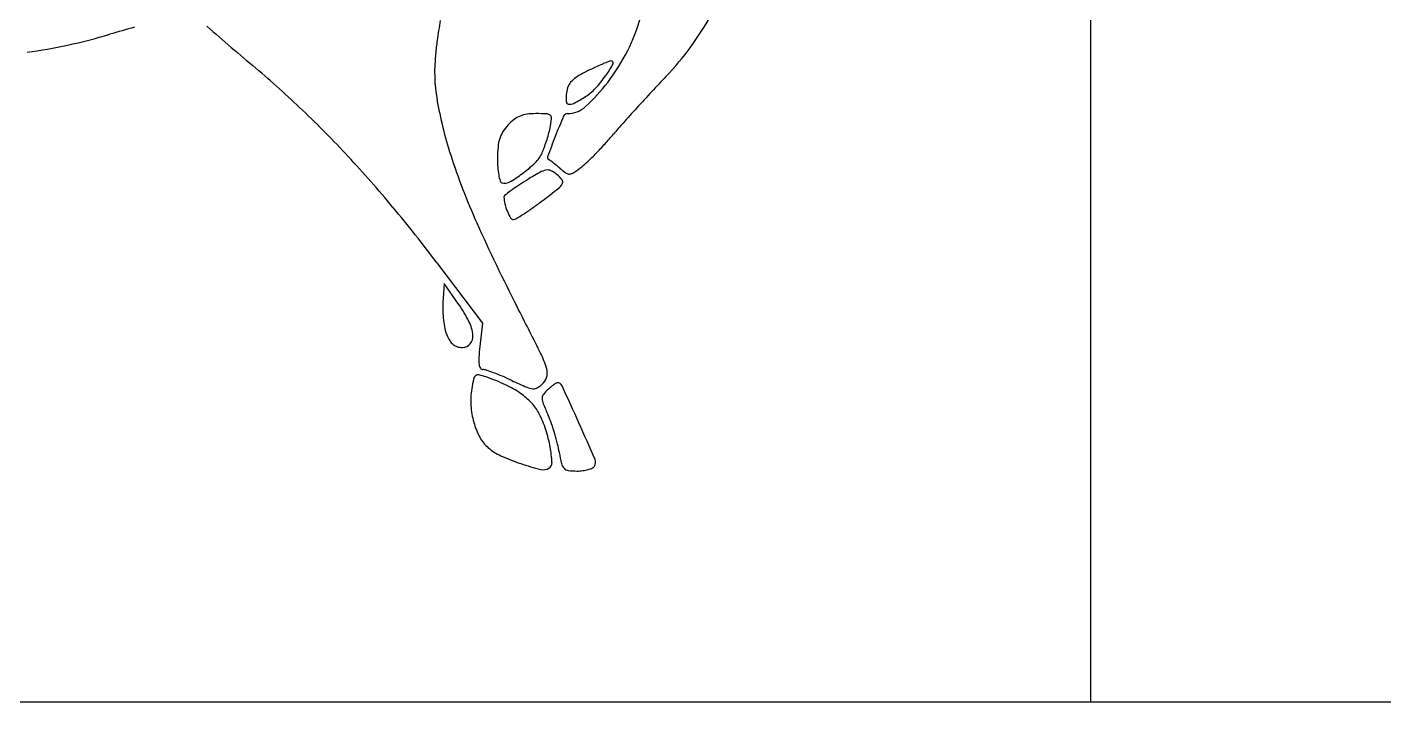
# Model space of a CAD drawing. Header units: millimetres. Extents: x 56222 to 3066687, y -650199 to -121287.
# Drawn here: x 141914.314 to 141918.156, y -185302.843 to -185300.932 of the extents above; entities that cross this region are included whole.
import ezdxf

# ---------------------------------------------------------------- set-up
doc = ezdxf.new("R2010")
doc.units = ezdxf.units.MM
doc.header["$MEASUREMENT"] = 0
doc.layers.add('$TD_AUDIT_GENERATED_(A0BDF17)', color=32, linetype='Continuous', lineweight=30)

msp = doc.modelspace()

# ---------------------------------------------------------------- linework, layer by layer
at = {"layer": '$TD_AUDIT_GENERATED_(A0BDF17)', "linetype": 'Continuous', "lineweight": 25, "ltscale": 2}
for p, q in [((141917.3259, -185271.9222, 0.5173), (141917.3259, -185302.8425, 0.5173)), ((141915.4744, -185301.5995, 0.5173), (141915.6034, -185301.7705, 0.5173)), ((141915.4953, -185301.6581, 0.5173), (141915.4914, -185301.7129, 0.5173)), ((141915.5359, -185301.7166, 0.5173), (141915.4953, -185301.6581, 0.5173)), ((141915.6034, -185301.7705, 0.5173), (141915.5961, -185301.8361, 0.5173)), ((141911.0093, -185302.8425, 0.5173), (141946.0105, -185302.8425, 0.5173)), ((141915.3259, -185302.8425, 0.5173), (141927.5099, -185302.8425, 0.5173))]:
    msp.add_line(p, q, dxfattribs=at)
for centre, radius, start, end in [((141915.5239, -185300.4963, 0.5173), 0.8308, 323.7683, 331.3563), ((141915.8161, -185305.2197, 0.5173), 4.4515, 105.6095, 106.5514), ((141921.8756, -185292.8268, 0.5173), 10.7425, 228.96546, 229.93742), ((141920.8889, -185301.7267, 0.5173), 5.4662, 171.4433, 172.044), ((141915.5981, -185300.7852, 0.5173), 0.4682, 332.8756, 345.1061), ((141914.0758, -185299.3639, 0.5173), 1.6574, 282.2895, 286.5513), ((141916.658, -185301.1354, 0.5173), 1.1942, 172.044, 173.9013), ((141914.1477, -185299.6937, 0.5173), 1.3198, 277.2338, 282.2895), ((141915.9333, -185301.058, 0.5173), 0.4654, 173.9013, 189.7992), ((141915.4769, -185300.7231, 0.5173), 0.6044, 322.7767, 332.8757), ((141915.4979, -185300.4772, 0.5173), 0.863, 316.3939, 323.7683), ((141913.1819, -185303.1646, 0.5173), 2.7648, 46.255, 49.9375), ((141916.0621, -185301.3854, 0.5173), 0.3664, 116.0342, 121.0328), ((141916.3877, -185302.0519, 0.5173), 1.1081, 114.7597, 116.0342), ((141916.2353, -185301.7215, 0.5173), 0.7442, 113.0423, 114.7597), ((141916.2854, -185301.8391, 0.5173), 0.8721, 111.819, 113.0423), ((141915.7217, -185300.9035, 0.5173), 0.2845, 324.2807, 332.1212), ((141915.9692, -185301.0495, 0.5173), 0.0215, 94.1834, 111.819), ((141915.9681, -185301.0338, 0.5173), 0.00579, 332.1213, 94.1834), ((141915.8921, -185301.1202, 0.5173), 0.0503, 135.729, 156.0873), ((141915.9175, -185301.145, 0.5173), 0.0858, 121.0329, 135.7291), ((141915.5484, -185300.7774, 0.5173), 0.5146, 312.4217, 322.7768), ((141915.6435, -185300.8472, 0.5173), 0.3809, 317.1968, 324.2807), ((141919.514, -185304.3025, 0.5173), 4.6833, 136.3939, 137.1071), ((141915.9774, -185301.1337, 0.5173), 0.1371, 173.4165, 183.5646), ((141915.9031, -185301.1251, 0.5173), 0.0623, 156.0872, 173.4166), ((141915.5533, -185300.5769, 0.5173), 0.6493, 298.3886, 301.7679), ((141915.8245, -185301.0148, 0.5173), 0.1342, 301.7679, 317.1968), ((141920.668, -185305.3746, 0.5173), 6.2585, 137.10721, 137.68108), ((141912.877, -185303.4831, 0.5173), 3.2058, 42.9595, 46.2551), ((141916.6065, -185300.9417, 0.5173), 1.1486, 189.7992, 197.8954), ((141915.8493, -185301.1416, 0.5173), 0.00877, 183.5646, 258.5099), ((141915.8442, -185301.1011, 0.5173), 0.0761, 269.9978, 312.4217), ((141915.8518, -185301.1293, 0.5173), 0.0214, 258.5098, 298.3886), ((141920.2704, -185305.0126, 0.5173), 5.7208, 137.6811, 138.2611), ((141915.7672, -185301.2945, 0.5173), 0.125, 136.7859, 147.7268), ((141915.7689, -185301.2961, 0.5173), 0.1274, 126.6708, 136.7859), ((141915.739, -185301.2559, 0.5173), 0.0773, 111.9697, 126.6709), ((141915.7418, -185301.2628, 0.5173), 0.0847, 98.0424, 111.9697), ((141915.7546, -185301.3537, 0.5173), 0.1765, 89.9977, 98.0424), ((141915.7546, -185301.8165, 0.5173), 0.6393, 87.1624, 89.9977), ((141915.7855, -185301.1929, 0.5173), 0.0149, 44.7598, 87.1625), ((141915.4649, -185301.1485, 0.5173), 0.3371, 348.1461, 352.6286), ((141915.7881, -185301.1903, 0.5173), 0.0113, 352.6287, 44.7598), ((141917.6621, -185301.9718, 0.5173), 1.9912, 156.7062, 158.4865), ((141915.8442, -185301.1892, 0.5173), 0.012, 89.9977, 156.7062), ((141917.2096, -185302.2817, 0.5173), 1.6188, 138.2611, 139.7455), ((141915.763, -185301.2823, 0.5173), 0.1161, 162.4198, 174.5389), ((141915.7328, -185301.2728, 0.5173), 0.0843, 147.7269, 162.4198), ((141915.3121, -185301.1041, 0.5173), 0.4962, 342.2404, 344.6403), ((141917.7172, -185301.9936, 0.5173), 2.0504, 158.4866, 160.2088), ((141915.5021, -185301.1563, 0.5173), 0.2992, 344.6403, 348.1461), ((141915.2242, -185300.6007, 0.5173), 0.9827, 317.6666, 319.7454), ((141916.0264, -185301.3075, 0.5173), 0.3806, 174.5389, 179.5421), ((141915.6001, -185301.209, 0.5173), 0.1897, 335.0155, 339.8191), ((141915.3325, -185301.1107, 0.5173), 0.4747, 339.8192, 342.2404), ((141915.109, -185300.4958, 0.5173), 1.1385, 315.8049, 317.6666), ((141912.6788, -185303.6677, 0.5173), 3.4766, 39.7958, 42.9595), ((141917.3019, -185300.7172, 0.5173), 1.8793, 197.8955, 204.1733), ((141915.9625, -185301.307, 0.5173), 0.3167, 179.542, 184.0348), ((141915.5123, -185301.0696, 0.5173), 0.3445, 306.4755, 314.2707), ((141915.6883, -185301.2501, 0.5173), 0.0924, 314.2707, 335.0154), ((141915.7941, -185301.3016, 0.5173), 0.00665, 160.2088, 256.9454), ((141915.7916, -185301.3123, 0.5173), 0.0044, 52.1483, 76.9452), ((141914.9427, -185302.4047, 0.5173), 1.3879, 51.7203, 52.1484), ((141915.3993, -185301.8262, 0.5173), 0.6509, 50.6535, 51.7203), ((141915.0927, -185302.2001, 0.5173), 1.1344, 49.9497, 50.6535), ((141915.7459, -185301.1512, 0.5173), 0.2245, 308.1863, 313.9316), ((141915.1965, -185300.5809, 0.5173), 1.0164, 313.9316, 315.8049), ((141915.8366, -185301.3159, 0.5173), 0.1905, 184.0348, 190.6083), ((141915.8001, -185301.3227, 0.5173), 0.1534, 190.6083, 197.0251), ((141915.4935, -185301.0442, 0.5173), 0.376, 299.6447, 306.4756), ((141916.4673, -185302.5597, 0.5173), 1.4041, 119.9895, 121.8642), ((141915.7938, -185301.3927, 0.5173), 0.0566, 100.7654, 119.9894), ((141915.7873, -185301.3587, 0.5173), 0.0221, 63.4609, 100.7653), ((141915.7539, -185301.4255, 0.5173), 0.0968, 50.9989, 63.4609), ((141915.7634, -185301.4139, 0.5173), 0.0818, 36.7728, 50.9989), ((141915.9648, -185301.1627, 0.5173), 0.2209, 229.9497, 235.7514), ((141915.8209, -185301.3709, 0.5173), 0.00996, 330.0328, 36.7728), ((141915.85, -185301.3313, 0.5173), 0.0169, 235.7513, 273.7578), ((141915.8496, -185301.3258, 0.5173), 0.0223, 273.7579, 304.7896), ((141915.5948, -185300.9591, 0.5173), 0.4689, 304.7896, 308.1863), ((141915.6613, -185301.3652, 0.5173), 0.00823, 197.025, 250.8885), ((141915.6669, -185301.3489, 0.5173), 0.0255, 250.8885, 299.6448), ((141916.1069, -185301.967, 0.5173), 0.7111, 126.6692, 128.3026), ((141915.9701, -185301.7832, 0.5173), 0.482, 123.7588, 126.6693), ((141916.1774, -185302.0934, 0.5173), 0.8551, 121.8643, 123.7589), ((141913.9138, -185298.963, 0.5173), 3.0842, 307.0508, 308.1294), ((141915.7897, -185301.3529, 0.5173), 0.046, 308.1293, 330.0328), ((141915.6695, -185301.4131, 0.5173), 0.00531, 128.3027, 181.3004), ((141915.7511, -185301.4113, 0.5173), 0.0869, 181.3003, 194.3174), ((141915.8157, -185301.3948, 0.5173), 0.1537, 194.3174, 202.8151), ((141915.0828, -185300.5115, 0.5173), 1.144, 305.3452, 307.0508), ((141912.1819, -185304.0816, 0.5173), 4.1234, 37.0121, 39.7959), ((141915.8156, -185301.3948, 0.5173), 0.1535, 202.8151, 210.3921), ((141915.691, -185301.468, 0.5173), 0.00903, 210.3921, 269.9978), ((141915.691, -185301.4629, 0.5173), 0.014, 269.9978, 301.3413), ((141915.2213, -185300.6918, 0.5173), 0.917, 301.3413, 302.9123), ((141915.3327, -185300.8638, 0.5173), 0.7121, 302.9123, 305.3452), ((141920.1403, -185299.4431, 0.5173), 4.9905, 204.1733, 207.2015), ((141915.7106, -185301.7286, 0.5173), 0.2197, 175.9016, 182.0617), ((141915.7982, -185301.7255, 0.5173), 0.3074, 182.0618, 186.8508), ((141915.1995, -185301.9502, 0.5173), 0.4096, 26.7457, 34.7746), ((141901.0865, -185309.2361, 0.5173), 16.4326, 26.71216, 27.20147), ((141915.7735, -185301.7284, 0.5173), 0.2825, 186.8508, 191.7386), ((141915.5929, -185301.7659, 0.5173), 0.0981, 191.7386, 202.4977), ((141915.4691, -185301.8143, 0.5173), 0.1077, 5.0683, 26.7458), ((141915.6005, -185301.7628, 0.5173), 0.1063, 202.4977, 212.4243), ((141915.5489, -185301.7956, 0.5173), 0.0452, 212.4243, 231.2323), ((141915.5434, -185301.8077, 0.5173), 0.0331, 320.0585, 5.0684), ((141915.543, -185301.803, 0.5173), 0.0357, 231.2323, 252.8852), ((141915.5468, -185301.7904, 0.5173), 0.0488, 252.8851, 269.9978), ((141915.5468, -185301.8106, 0.5173), 0.0287, 269.9978, 320.0586), ((141916.2588, -185301.9098, 0.5173), 0.6668, 173.6511, 176.3739), ((141915.443, -185302.0117, 0.5173), 0.3608, 19.0795, 26.7121), ((141915.6947, -185301.8741, 0.5173), 0.1015, 176.3738, 187.3086), ((141915.6224, -185301.8834, 0.5173), 0.0287, 187.3085, 210.3483), ((141915.6046, -185301.8938, 0.5173), 0.00803, 210.3482, 269.553), ((141915.6043, -185301.9322, 0.5173), 0.0304, 71.3059, 89.553), ((141915.7333, -185301.9112, 0.5173), 0.0536, 351.6383, 19.0795), ((141916.06, -185302.0356, 0.5173), 0.4934, 167.4667, 170.7802), ((141915.5948, -185301.9322, 0.5173), 0.0169, 129.4768, 167.4667), ((141915.5911, -185301.9276, 0.5173), 0.011, 77.5157, 129.4767), ((141915.5544, -185302.0934, 0.5173), 0.1808, 70.7473, 77.5156), ((141915.4081, -185302.5122, 0.5173), 0.6426, 69.3189, 71.3059), ((141915.4128, -185302.4987, 0.5173), 0.6101, 65.18, 70.7473), ((141915.4092, -185302.5092, 0.5173), 0.6395, 66.9243, 69.3189), ((141915.3164, -185302.727, 0.5173), 0.8763, 65.0332, 66.9242), ((141916.3958, -185300.4087, 0.5173), 1.681, 245.0332, 246.6347), ((141915.7012, -185301.8646, 0.5173), 0.1059, 303.6126, 314.9978), ((141915.7503, -185301.9137, 0.5173), 0.0364, 314.9978, 351.6384), ((141915.8961, -185302.0727, 0.5173), 0.1569, 122.3827, 125.5218), ((141915.8154, -185301.9455, 0.5173), 0.00627, 89.9978, 122.3828), ((141915.8154, -185301.9538, 0.5173), 0.0147, 24.8481, 89.9977), ((141915.7788, -185301.99, 0.5173), 0.2086, 170.7803, 183.7526), ((141915.551, -185302.2, 0.5173), 0.281, 55.2401, 65.18), ((141915.5995, -185302.1301, 0.5173), 0.1959, 43.1383, 55.2401), ((141915.7509, -185301.9015, 0.5173), 0.0549, 246.6347, 265.6479), ((141915.7483, -185301.9354, 0.5173), 0.0208, 265.648, 303.6127), ((141915.7912, -185301.9829, 0.5173), 0.0186, 144.2965, 181.2464), ((141915.8438, -185302.0206, 0.5173), 0.0833, 132.1425, 144.2964), ((141915.9449, -185302.1323, 0.5173), 0.234, 129.3154, 132.1424), ((141915.8967, -185302.0736, 0.5173), 0.158, 125.5219, 129.3155), ((141907.329, -185305.8838, 0.5173), 9.3669, 24.14546, 24.84813), ((141915.8023, -185301.9884, 0.5173), 0.2321, 183.7526, 195.7253), ((141915.6449, -185302.0876, 0.5173), 0.1337, 27.0267, 43.1383), ((141915.8162, -185301.9823, 0.5173), 0.0435, 181.2465, 201.63), ((141916.6261, -185301.6612, 0.5173), 0.9148, 201.63, 203.8598), ((141915.776, -185301.9958, 0.5173), 0.2048, 195.7253, 208.408), ((141915.4831, -185302.1701, 0.5173), 0.3153, 18.1153, 27.0267), ((141915.4785, -185302.1687, 0.5173), 0.34, 19.5077, 23.8598), ((141915.2049, -185302.2657, 0.5173), 0.6302, 16.7656, 19.5076), ((141908.0999, -185305.5382, 0.5173), 8.522, 23.37728, 24.1455), ((141915.6889, -185302.043, 0.5173), 0.1057, 208.4081, 229.2123), ((141915.4311, -185302.1871, 0.5173), 0.3701, 10.2122, 18.1154), ((141915.2156, -185302.2624, 0.5173), 0.619, 14.0129, 16.7655), ((141915.7162, -185302.0112, 0.5173), 0.1476, 229.2124, 245.6156), ((141915.4513, -185302.1835, 0.5173), 0.3495, 3.0847, 10.2123), ((141915.5408, -185302.1813, 0.5173), 0.2839, 9.0828, 14.0129), ((141915.9049, -185301.595, 0.5173), 0.6047, 245.6156, 251.3683), ((141915.9542, -185301.4488, 0.5173), 0.7589, 251.3683, 255.8242), ((141915.7823, -185302.1656, 0.5173), 0.0181, 301.7152, 3.0847), ((141916.2853, -185302.0623, 0.5173), 0.4701, 189.0827, 193.0188), ((141915.855, -185302.1617, 0.5173), 0.0284, 193.0187, 223.449), ((141915.9044, -185302.1646, 0.5173), 0.0196, 328.2803, 23.3773), ((141915.7758, -185302.1551, 0.5173), 0.0304, 255.8242, 301.7152), ((141915.849, -185302.1675, 0.5173), 0.0201, 223.449, 262.4299), ((141915.8709, -185302.0022, 0.5173), 0.1868, 262.4299, 269.9978), ((141915.8709, -185302.058, 0.5173), 0.131, 269.9978, 277.2272), ((141915.8742, -185302.0837, 0.5173), 0.1051, 277.2272, 285.7555), ((141915.8809, -185302.1074, 0.5173), 0.0805, 285.7555, 295.0298), ((141915.9089, -185302.1673, 0.5173), 0.0143, 295.0299, 328.2803)]:
    msp.add_arc(centre, radius, start, end, dxfattribs=at)

doc.saveas('drawing.dxf')
